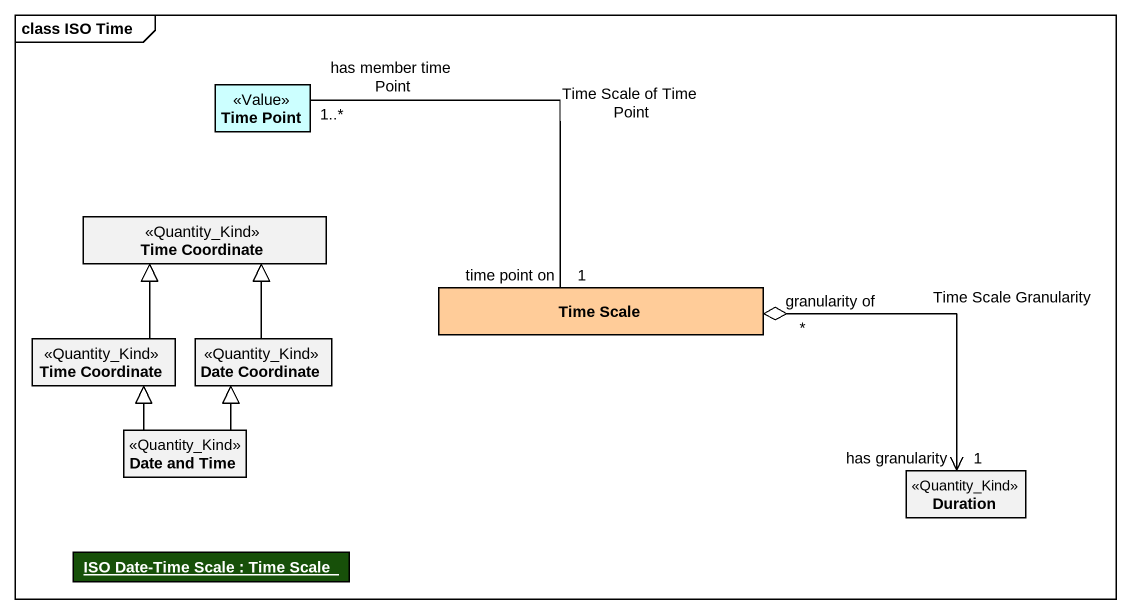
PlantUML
@startuml
mainframe class ISO Time
hide circle
hide empty members
class "Time Point" as Time_Point <<Value>> #CCFFFF
class "Time Coordinate" as Time_Coordinate <<Quantity_Kind>>
class "Time Scale" as Time_Scale #FFCC99
class "Time Coordinate" as Time_Coordinate_2 <<Quantity_Kind>>
class "Date Coordinate" as Date_Coordinate <<Quantity_Kind>>
class "Date and Time" as Date_and_Time <<Quantity_Kind>>
class Duration <<Quantity_Kind>>
object "ISO Date-Time Scale : Time Scale" as ISO_Date_Time_Scale #175009
Time_Point "has member time Point\n1..*" -- "time point on\n1" Time_Scale : Time Scale of Time Point
Time_Scale "granularity of\n*" o-right-> "has granularity\n1" Duration : Time Scale Granularity
Time_Coordinate_2 -up-|> Time_Coordinate
Date_Coordinate -up-|> Time_Coordinate
Date_and_Time -up-|> Time_Coordinate_2
Date_and_Time -up-|> Date_Coordinate
@enduml
